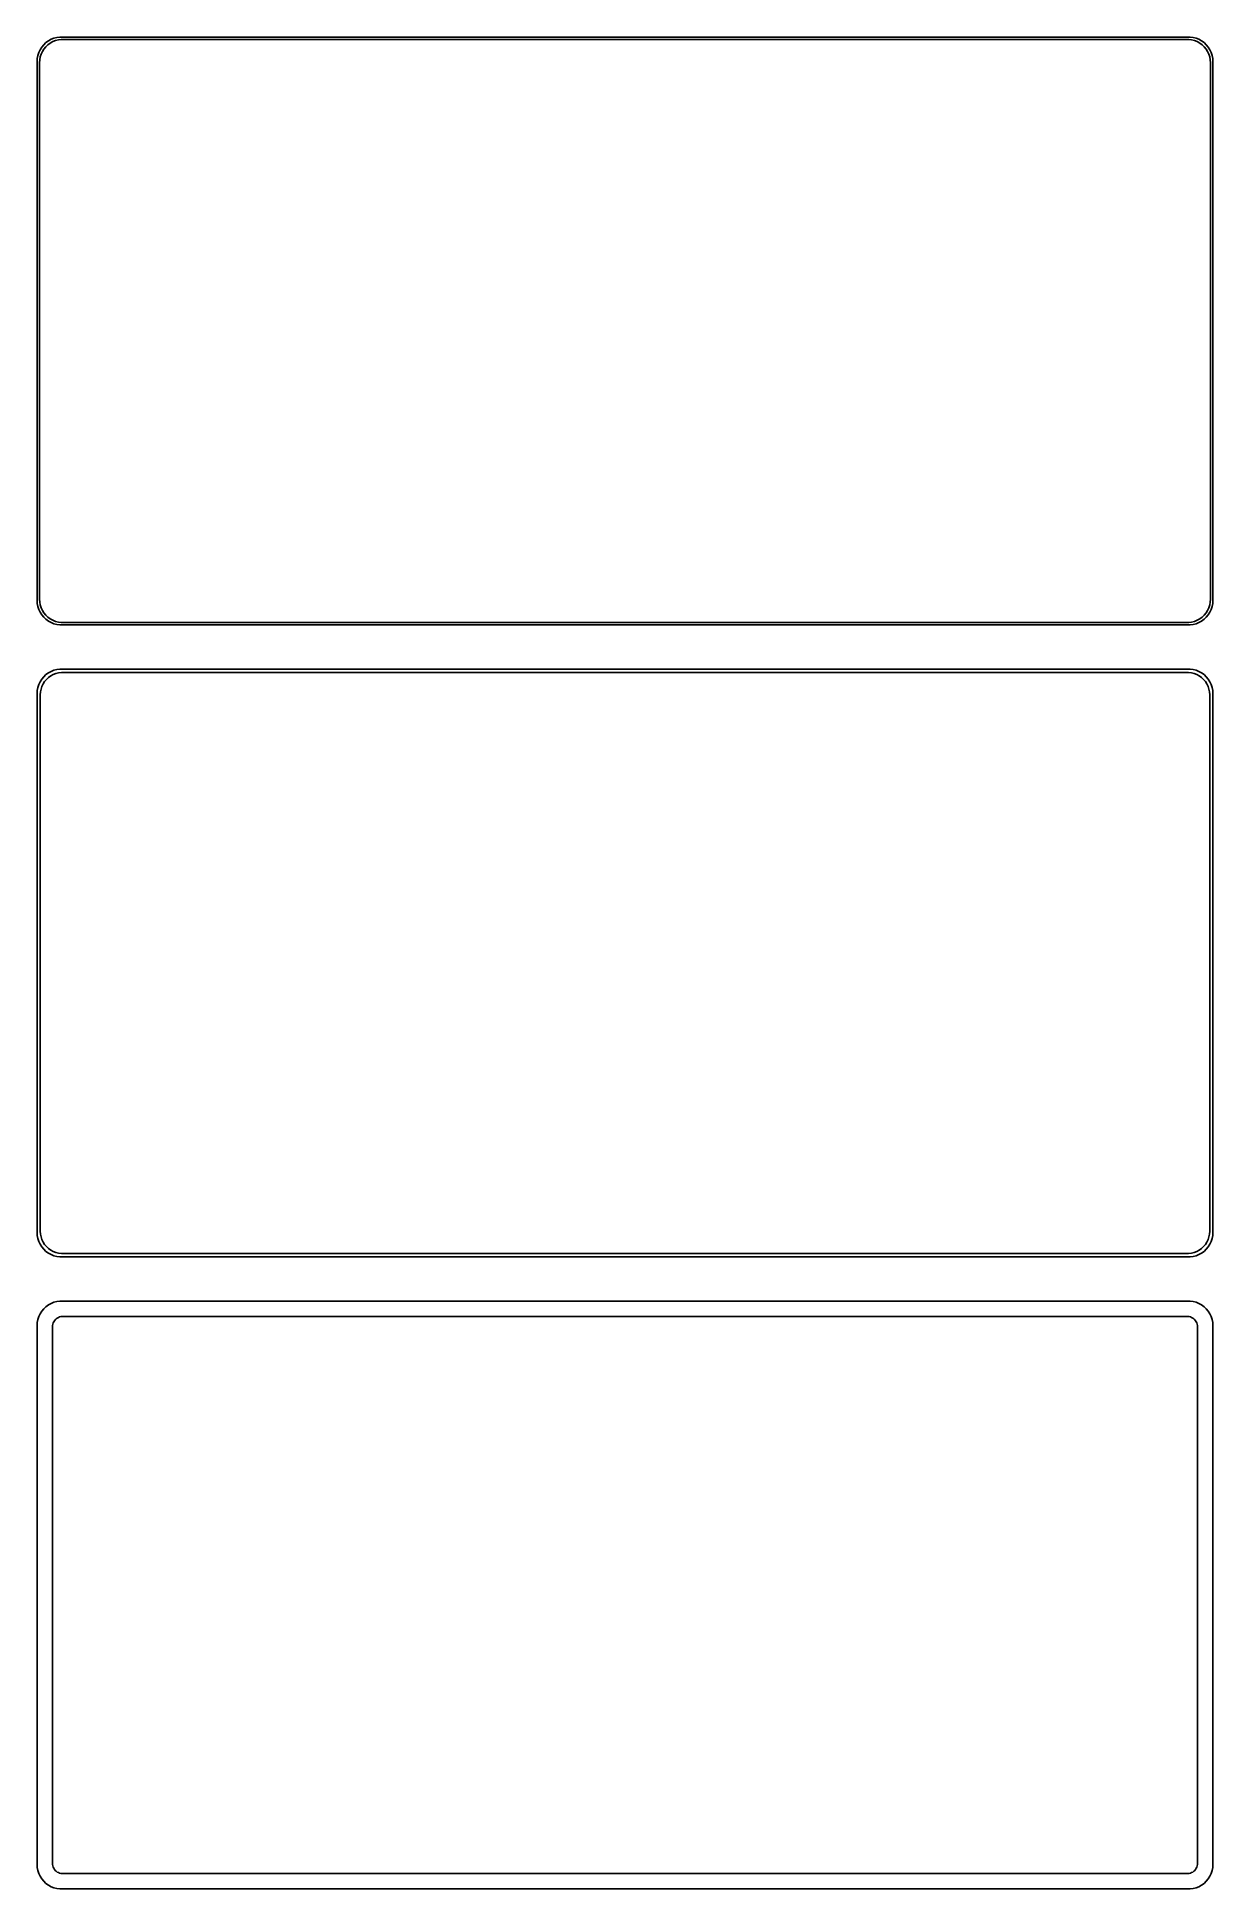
# Model space of a CAD drawing. Header units: metres. Extents: x -120 to 120, y 327 to 705.
import ezdxf

# ---------------------------------------------------------------- set-up
doc = ezdxf.new("R2010")
doc.units = ezdxf.units.M

msp = doc.modelspace()

# ---------------------------------------------------------------- linework, layer by layer
for p, q in [((-118.645, 703.423), (-119.045, 702.939)), ((-118.187, 703.853), (-118.645, 703.423)), ((-118.213, 703.002), (-117.778, 703.41)), ((-117.679, 704.222), (-118.187, 703.853)), ((-117.778, 703.41), (-117.295, 703.761)), ((-117.129, 704.524), (-117.679, 704.222)), ((-117.295, 703.761), (-116.772, 704.048)), ((-116.545, 704.755), (-117.129, 704.524)), ((-116.772, 704.048), (-116.218, 704.268)), ((-115.937, 704.911), (-116.545, 704.755)), ((-116.218, 704.268), (-115.64, 704.416)), ((-115.314, 704.99), (-115.937, 704.911)), ((-115.64, 704.416), (-115.048, 704.491)), ((115.314, 704.99), (-115.314, 704.99)), ((-115.048, 704.491), (115.048, 704.491)), ((115.048, 704.491), (115.64, 704.416)), ((115.937, 704.911), (115.314, 704.99)), ((115.64, 704.416), (116.218, 704.268)), ((116.545, 704.755), (115.937, 704.911)), ((116.218, 704.268), (116.772, 704.048)), ((117.129, 704.524), (116.545, 704.755)), ((116.772, 704.048), (117.295, 703.761)), ((117.679, 704.222), (117.129, 704.524)), ((117.295, 703.761), (117.778, 703.41)), ((118.187, 703.853), (117.679, 704.222)), ((117.778, 703.41), (118.213, 703.002)), ((118.645, 703.423), (118.187, 703.853)), ((119.045, 702.939), (118.645, 703.423)), ((-119.961, 700.627), (-120, 700)), ((-120, 700), (-120, 590)), ((-119.843, 701.243), (-119.961, 700.627)), ((-119.649, 701.841), (-119.843, 701.243)), ((-119.382, 702.409), (-119.649, 701.841)), ((-119.5, 699.75), (-119.463, 700.345)), ((-119.5, 590.25), (-119.5, 699.75)), ((-119.463, 700.345), (-119.351, 700.931)), ((-119.045, 702.939), (-119.382, 702.409)), ((-119.351, 700.931), (-119.166, 701.499)), ((-119.166, 701.499), (-118.912, 702.038)), ((-118.912, 702.038), (-118.593, 702.542)), ((-118.593, 702.542), (-118.213, 703.002)), ((118.213, 703.002), (118.593, 702.542)), ((118.593, 702.542), (118.912, 702.038)), ((118.912, 702.038), (119.166, 701.499)), ((119.382, 702.409), (119.045, 702.939)), ((119.166, 701.499), (119.351, 700.931)), ((119.351, 700.931), (119.463, 700.345)), ((119.649, 701.841), (119.382, 702.409)), ((119.463, 700.345), (119.5, 699.75)), ((119.5, 699.75), (119.5, 590.25)), ((119.843, 701.243), (119.649, 701.841)), ((119.961, 700.627), (119.843, 701.243)), ((120, 700), (119.961, 700.627)), ((120, 590), (120, 700)), ((-120, 590), (-119.961, 589.373)), ((-119.463, 589.655), (-119.5, 590.25)), ((-119.351, 589.069), (-119.463, 589.655)), ((119.463, 589.655), (119.351, 589.069)), ((119.5, 590.25), (119.463, 589.655)), ((119.961, 589.373), (120, 590)), ((-119.961, 589.373), (-119.843, 588.757)), ((-119.843, 588.757), (-119.649, 588.159)), ((-119.649, 588.159), (-119.382, 587.591)), ((-119.382, 587.591), (-119.045, 587.061)), ((-119.166, 588.501), (-119.351, 589.069)), ((-118.912, 587.962), (-119.166, 588.501)), ((-119.045, 587.061), (-118.645, 586.577)), ((-118.593, 587.458), (-118.912, 587.962)), ((-118.645, 586.577), (-118.187, 586.147)), ((-118.213, 586.998), (-118.593, 587.458)), ((-117.778, 586.59), (-118.213, 586.998)), ((-118.187, 586.147), (-117.679, 585.778)), ((-117.295, 586.239), (-117.778, 586.59)), ((-116.772, 585.952), (-117.295, 586.239)), ((-116.218, 585.732), (-116.772, 585.952)), ((116.772, 585.952), (116.218, 585.732)), ((117.295, 586.239), (116.772, 585.952)), ((117.778, 586.59), (117.295, 586.239)), ((117.679, 585.778), (118.187, 586.147)), ((118.213, 586.998), (117.778, 586.59)), ((118.187, 586.147), (118.645, 586.577)), ((118.593, 587.458), (118.213, 586.998)), ((118.912, 587.962), (118.593, 587.458)), ((118.645, 586.577), (119.045, 587.061)), ((119.166, 588.501), (118.912, 587.962)), ((119.045, 587.061), (119.382, 587.591)), ((119.351, 589.069), (119.166, 588.501)), ((119.382, 587.591), (119.649, 588.159)), ((119.649, 588.159), (119.843, 588.757)), ((119.843, 588.757), (119.961, 589.373)), ((-117.679, 585.778), (-117.129, 585.476)), ((-117.129, 585.476), (-116.545, 585.245)), ((-116.545, 585.245), (-115.937, 585.089)), ((-115.64, 585.584), (-116.218, 585.732)), ((-115.937, 585.089), (-115.314, 585.01)), ((-115.048, 585.509), (-115.64, 585.584)), ((-115.314, 585.01), (115.314, 585.01)), ((115.048, 585.509), (-115.048, 585.509)), ((115.64, 585.584), (115.048, 585.509)), ((115.314, 585.01), (115.937, 585.089)), ((116.218, 585.732), (115.64, 585.584)), ((115.937, 585.089), (116.545, 585.245)), ((116.545, 585.245), (117.129, 585.476)), ((117.129, 585.476), (117.679, 585.778)), ((-118.187, 574.853), (-118.645, 574.423)), ((-117.679, 575.222), (-118.187, 574.853)), ((-117.129, 575.524), (-117.679, 575.222)), ((-117.668, 574.278), (-117.203, 574.616)), ((-117.203, 574.616), (-116.699, 574.893)), ((-116.545, 575.755), (-117.129, 575.524)), ((-116.699, 574.893), (-116.165, 575.104)), ((-115.937, 575.911), (-116.545, 575.755)), ((-116.165, 575.104), (-115.608, 575.247)), ((-115.314, 575.99), (-115.937, 575.911)), ((-115.608, 575.247), (-115.037, 575.319)), ((115.314, 575.99), (-115.314, 575.99)), ((-115.037, 575.319), (115.037, 575.319)), ((115.037, 575.319), (115.608, 575.247)), ((115.937, 575.911), (115.314, 575.99)), ((115.608, 575.247), (116.165, 575.104)), ((116.545, 575.755), (115.937, 575.911)), ((116.165, 575.104), (116.699, 574.893)), ((117.129, 575.524), (116.545, 575.755)), ((116.699, 574.893), (117.203, 574.616)), ((117.679, 575.222), (117.129, 575.524)), ((117.203, 574.616), (117.668, 574.278)), ((118.187, 574.853), (117.679, 575.222)), ((118.645, 574.423), (118.187, 574.853)), ((-119.961, 571.627), (-120, 571)), ((-120, 571), (-120, 461)), ((-119.843, 572.243), (-119.961, 571.627)), ((-119.649, 572.841), (-119.843, 572.243)), ((-119.382, 573.409), (-119.649, 572.841)), ((-119.045, 573.939), (-119.382, 573.409)), ((-119.328, 570.75), (-119.292, 571.324)), ((-119.328, 461.25), (-119.328, 570.75)), ((-119.292, 571.324), (-119.185, 571.889)), ((-119.185, 571.889), (-119.007, 572.435)), ((-118.645, 574.423), (-119.045, 573.939)), ((-119.007, 572.435), (-118.762, 572.956)), ((-118.762, 572.956), (-118.454, 573.441)), ((-118.454, 573.441), (-118.088, 573.884)), ((-118.088, 573.884), (-117.668, 574.278)), ((117.668, 574.278), (118.088, 573.884)), ((118.088, 573.884), (118.454, 573.441)), ((118.454, 573.441), (118.762, 572.956)), ((119.045, 573.939), (118.645, 574.423)), ((118.762, 572.956), (119.007, 572.435)), ((119.007, 572.435), (119.185, 571.889)), ((119.382, 573.409), (119.045, 573.939)), ((119.185, 571.889), (119.292, 571.324)), ((119.292, 571.324), (119.328, 570.75)), ((119.328, 570.75), (119.328, 461.25)), ((119.649, 572.841), (119.382, 573.409)), ((119.843, 572.243), (119.649, 572.841)), ((119.961, 571.627), (119.843, 572.243)), ((120, 571), (119.961, 571.627)), ((120, 461), (120, 571)), ((-119.292, 460.676), (-119.328, 461.25)), ((119.328, 461.25), (119.292, 460.676)), ((-120, 461), (-119.961, 460.373)), ((-119.961, 460.373), (-119.843, 459.757)), ((-119.843, 459.757), (-119.649, 459.159)), ((-119.649, 459.159), (-119.382, 458.591)), ((-119.382, 458.591), (-119.045, 458.061)), ((-119.185, 460.111), (-119.292, 460.676)), ((-119.007, 459.565), (-119.185, 460.111)), ((-119.045, 458.061), (-118.645, 457.577)), ((-118.762, 459.044), (-119.007, 459.565)), ((-118.454, 458.559), (-118.762, 459.044)), ((-118.645, 457.577), (-118.187, 457.147)), ((-118.088, 458.116), (-118.454, 458.559)), ((-117.668, 457.722), (-118.088, 458.116)), ((-117.203, 457.384), (-117.668, 457.722)), ((-116.699, 457.107), (-117.203, 457.384)), ((117.203, 457.384), (116.699, 457.107)), ((117.668, 457.722), (117.203, 457.384)), ((118.088, 458.116), (117.668, 457.722)), ((118.454, 458.559), (118.088, 458.116)), ((118.187, 457.147), (118.645, 457.577)), ((118.762, 459.044), (118.454, 458.559)), ((118.645, 457.577), (119.045, 458.061)), ((119.007, 459.565), (118.762, 459.044)), ((119.185, 460.111), (119.007, 459.565)), ((119.045, 458.061), (119.382, 458.591)), ((119.292, 460.676), (119.185, 460.111)), ((119.382, 458.591), (119.649, 459.159)), ((119.649, 459.159), (119.843, 459.757)), ((119.843, 459.757), (119.961, 460.373)), ((119.961, 460.373), (120, 461)), ((-118.187, 457.147), (-117.679, 456.778)), ((-117.679, 456.778), (-117.129, 456.476)), ((-117.129, 456.476), (-116.545, 456.245)), ((-116.165, 456.896), (-116.699, 457.107)), ((-116.545, 456.245), (-115.937, 456.089)), ((-115.608, 456.753), (-116.165, 456.896)), ((-115.937, 456.089), (-115.314, 456.01)), ((-115.037, 456.681), (-115.608, 456.753)), ((-115.314, 456.01), (115.314, 456.01)), ((115.037, 456.681), (-115.037, 456.681)), ((115.608, 456.753), (115.037, 456.681)), ((115.314, 456.01), (115.937, 456.089)), ((116.165, 456.896), (115.608, 456.753)), ((115.937, 456.089), (116.545, 456.245)), ((116.699, 457.107), (116.165, 456.896)), ((116.545, 456.245), (117.129, 456.476)), ((117.129, 456.476), (117.679, 456.778)), ((117.679, 456.778), (118.187, 457.147)), ((-117.679, 446.222), (-118.187, 445.853)), ((-117.129, 446.524), (-117.679, 446.222)), ((-116.545, 446.755), (-117.129, 446.524)), ((-115.937, 446.911), (-116.545, 446.755)), ((-115.314, 446.99), (-115.937, 446.911)), ((115.314, 446.99), (-115.314, 446.99)), ((115.937, 446.911), (115.314, 446.99)), ((116.545, 446.755), (115.937, 446.911)), ((117.129, 446.524), (116.545, 446.755)), ((117.679, 446.222), (117.129, 446.524)), ((118.187, 445.853), (117.679, 446.222)), ((-119.961, 442.627), (-120, 442)), ((-119.843, 443.243), (-119.961, 442.627)), ((-119.649, 443.841), (-119.843, 443.243)), ((-119.382, 444.409), (-119.649, 443.841)), ((-119.045, 444.939), (-119.382, 444.409)), ((-118.645, 445.423), (-119.045, 444.939)), ((-118.187, 445.853), (-118.645, 445.423)), ((-116.843, 442.014), (-116.793, 442.275)), ((-116.793, 442.275), (-116.711, 442.527)), ((-116.711, 442.527), (-116.599, 442.766)), ((-116.599, 442.766), (-116.457, 442.99)), ((-116.457, 442.99), (-116.288, 443.194)), ((-116.288, 443.194), (-116.095, 443.375)), ((-116.095, 443.375), (-115.88, 443.531)), ((-115.88, 443.531), (-115.648, 443.659)), ((-115.648, 443.659), (-115.402, 443.756)), ((-115.402, 443.756), (-115.145, 443.822)), ((-115.145, 443.822), (-114.882, 443.855)), ((-114.882, 443.855), (114.882, 443.855)), ((114.882, 443.855), (115.145, 443.822)), ((115.145, 443.822), (115.402, 443.756)), ((115.402, 443.756), (115.648, 443.659)), ((115.648, 443.659), (115.88, 443.531)), ((115.88, 443.531), (116.095, 443.375)), ((116.095, 443.375), (116.288, 443.194)), ((116.288, 443.194), (116.457, 442.99)), ((116.457, 442.99), (116.599, 442.766)), ((116.599, 442.766), (116.711, 442.527)), ((116.711, 442.527), (116.793, 442.275)), ((116.793, 442.275), (116.843, 442.014)), ((118.645, 445.423), (118.187, 445.853)), ((119.045, 444.939), (118.645, 445.423)), ((119.382, 444.409), (119.045, 444.939)), ((119.649, 443.841), (119.382, 444.409)), ((119.843, 443.243), (119.649, 443.841)), ((119.961, 442.627), (119.843, 443.243)), ((120, 442), (119.961, 442.627)), ((-120, 442), (-120, 332)), ((-116.86, 441.75), (-116.843, 442.014)), ((-116.86, 332.25), (-116.86, 441.75)), ((116.843, 442.014), (116.86, 441.75)), ((116.86, 441.75), (116.86, 332.25)), ((120, 332), (120, 442)), ((-120, 332), (-119.961, 331.373)), ((-119.961, 331.373), (-119.843, 330.757)), ((-119.843, 330.757), (-119.649, 330.159)), ((-119.649, 330.159), (-119.382, 329.591)), ((-119.382, 329.591), (-119.045, 329.061)), ((-119.045, 329.061), (-118.645, 328.577)), ((-116.843, 331.986), (-116.86, 332.25)), ((-116.793, 331.725), (-116.843, 331.986)), ((-116.711, 331.473), (-116.793, 331.725)), ((-116.599, 331.234), (-116.711, 331.473)), ((-116.457, 331.01), (-116.599, 331.234)), ((-116.288, 330.806), (-116.457, 331.01)), ((-116.095, 330.625), (-116.288, 330.806)), ((-115.88, 330.469), (-116.095, 330.625)), ((-115.648, 330.341), (-115.88, 330.469)), ((-115.402, 330.244), (-115.648, 330.341)), ((-115.145, 330.178), (-115.402, 330.244)), ((-114.882, 330.145), (-115.145, 330.178)), ((114.882, 330.145), (-114.882, 330.145)), ((115.145, 330.178), (114.882, 330.145)), ((115.402, 330.244), (115.145, 330.178)), ((115.648, 330.341), (115.402, 330.244)), ((115.88, 330.469), (115.648, 330.341)), ((116.095, 330.625), (115.88, 330.469)), ((116.288, 330.806), (116.095, 330.625)), ((116.457, 331.01), (116.288, 330.806)), ((116.599, 331.234), (116.457, 331.01)), ((116.711, 331.473), (116.599, 331.234)), ((116.793, 331.725), (116.711, 331.473)), ((116.843, 331.986), (116.793, 331.725)), ((116.86, 332.25), (116.843, 331.986)), ((118.645, 328.577), (119.045, 329.061)), ((119.045, 329.061), (119.382, 329.591)), ((119.382, 329.591), (119.649, 330.159)), ((119.649, 330.159), (119.843, 330.757)), ((119.843, 330.757), (119.961, 331.373)), ((119.961, 331.373), (120, 332)), ((-118.645, 328.577), (-118.187, 328.147)), ((-118.187, 328.147), (-117.679, 327.778)), ((-117.679, 327.778), (-117.129, 327.476)), ((-117.129, 327.476), (-116.545, 327.245)), ((-116.545, 327.245), (-115.937, 327.089)), ((-115.937, 327.089), (-115.314, 327.01)), ((-115.314, 327.01), (115.314, 327.01)), ((115.314, 327.01), (115.937, 327.089)), ((115.937, 327.089), (116.545, 327.245)), ((116.545, 327.245), (117.129, 327.476)), ((117.129, 327.476), (117.679, 327.778)), ((117.679, 327.778), (118.187, 328.147)), ((118.187, 328.147), (118.645, 328.577))]:
    msp.add_line(p, q)

doc.saveas('drawing.dxf')
